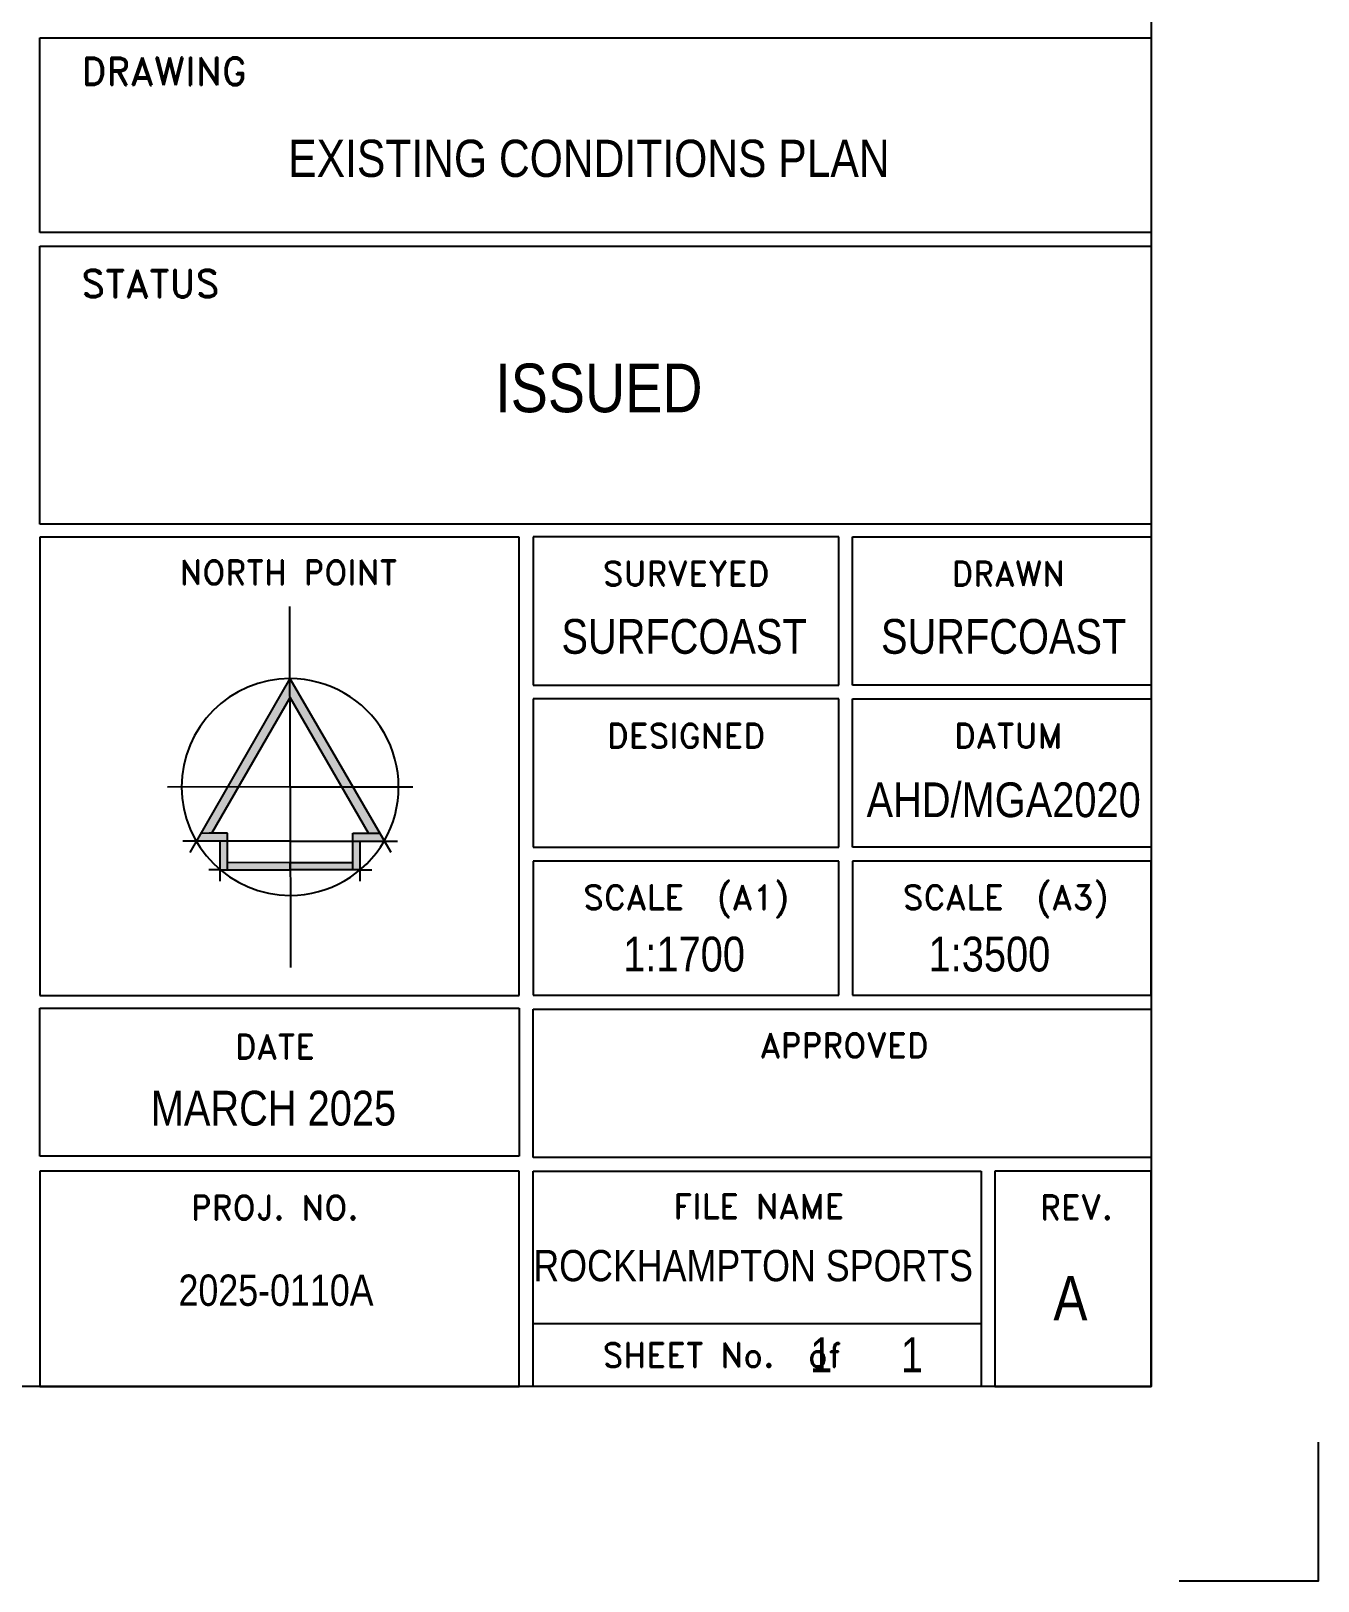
# Model space of a CAD drawing. Header units: metres. Extents: x 246075 to 247503, y 7418632 to 7419642.
# Drawn here: x 247345.4 to 247502.8, y 7418632 to 7418821.7 of the extents above; entities that cross this region are included whole.
import ezdxf
from ezdxf.enums import TextEntityAlignment as Align

# ---------------------------------------------------------------- set-up
doc = ezdxf.new("R2010")
doc.units = ezdxf.units.M
for name, color, linetype in [('-TEXT', 7, 'Continuous'), ('EX-FEATURE', 7, 'Continuous'), ('EX-TITLEBLOCK', 7, 'Continuous'), ('FEAT', 7, 'Continuous'), ('Text', 251, 'Continuous')]:
    doc.layers.add(name, color=color, linetype=linetype)
doc.styles.add('BOLD', font='ARIALN.TTF')
doc.styles.add('TITLE-TXT', font='romand.shx')

# ---------------------------------------------------------------- blocks, each defined once
blk = doc.blocks.new('A1-TITLE-SC')
at = {"layer": 'EX-TITLEBLOCK', "color": 2}
for p, q in [((748, 97.09), (748, 111.09)), ((748, 111.09), (828, 111.09)), ((828, 111.09), (828, 97.09)), ((828, 97.09), (748, 97.09)), ((748, 76.09), (748, 96.09)), ((748, 96.09), (828, 96.09)), ((828, 96.09), (828, 76.09)), ((828, 76.09), (748, 76.09)), ((782.5, 75.15), (748, 75.15)), ((748, 75.15), (748, 42.15)), ((782.5, 42.15), (782.5, 75.15)), ((805.5, 75.17), (783.5, 75.17)), ((783.5, 75.17), (783.5, 64.5)), ((805.5, 64.5), (805.5, 75.17)), ((806.5, 64.5), (806.5, 75.17)), ((806.5, 75.17), (828, 75.17)), ((828, 75.17), (828, 64.5)), ((783.5, 64.5), (805.5, 64.5)), ((828, 64.5), (806.5, 64.5)), ((805.5, 63.5), (783.5, 63.5)), ((783.5, 63.5), (783.5, 52.83)), ((805.5, 52.83), (805.5, 63.5)), ((806.5, 52.83), (806.5, 63.5)), ((806.5, 63.5), (828, 63.5)), ((828, 63.5), (828, 52.83)), ((783.5, 52.83), (805.5, 52.83)), ((828, 52.83), (806.5, 52.83)), ((805.5, 51.83), (783.5, 51.83)), ((783.5, 51.83), (783.5, 42.17)), ((805.5, 42.17), (805.5, 51.83)), ((828, 51.83), (806.5, 51.83)), ((806.5, 51.83), (806.5, 42.17)), ((828, 42.17), (828, 51.83)), ((748, 42.15), (782.5, 42.15)), ((783.5, 42.17), (805.5, 42.17)), ((806.5, 42.17), (828, 42.17)), ((748, 30.58), (748, 41.24)), ((748, 41.24), (782.5, 41.24)), ((782.5, 41.24), (782.5, 30.58)), ((783.5, 30.5), (783.5, 41.17)), ((783.5, 41.17), (828, 41.17)), ((828, 41.17), (828, 30.5)), ((782.5, 30.58), (748, 30.58)), ((828, 30.5), (783.5, 30.5)), ((782.5, 29.5), (748, 29.5)), ((748, 29.5), (748, 14)), ((782.5, 14), (782.5, 29.5)), ((783.5, 14), (783.5, 29.5)), ((783.5, 29.5), (815.75, 29.5)), ((815.75, 29.5), (815.75, 14)), ((828, 29.5), (816.75, 29.5)), ((816.75, 29.5), (816.75, 14)), ((828, 14), (828, 29.5)), ((783.5, 18.53), (815.75, 18.53)), ((748, 14), (782.5, 14)), ((815.75, 14), (783.5, 14)), ((816.75, 14), (828, 14))]:
    blk.add_line(p, q, dxfattribs=at)
at = {"layer": 'EX-TITLEBLOCK'}
for p, q in [((840, 10), (840, 0)), ((840, 0), (830, 0))]:
    blk.add_line(p, q, dxfattribs=at)
at = {"layer": 'EX-TITLEBLOCK', "color": 2, "flags": 128}
blk.add_lwpolyline([(28, 14), (28, 580), (828, 580), (828, 14)], close=True, dxfattribs=at)
at = {"layer": 'EX-TITLEBLOCK', "color": 2}
blk.add_circle((840, 0), 0.0005, dxfattribs=at)
at = {"layer": 'EX-TITLEBLOCK', "color": 2, "style": 'TITLE-TXT'}
for s, height, p in [('DRAWING', 2, (750.99, 107.69)), ('STATUS', 2, (750.99, 92.4)), ('SHEET No.  of   ', 1.75, (788.51, 15.39))]:
    blk.add_text(s, height=height, dxfattribs=at).set_placement(p)
for s, p in [('NORTH POINT', (765.9, 71.73)), ('SURVEYED', (794.52, 71.65)), ('DRAWN', (817.71, 71.65)), ('DESIGNED', (794.52, 59.98)), ('DATUM', (817.71, 59.98)), ('SCALE  (A1)', (794.5, 48.35)), ('SCALE  (A3)', (817.5, 48.35)), ('DATE', (764.93, 37.6)), ('APPROVED', (805.91, 37.68)), ('PROJ. NO.', (764.92, 26.01)), ('FILE NAME', (799.76, 26.1)), ('REV.', (822.62, 26.02))]:
    blk.add_text(s, height=1.75, dxfattribs=at).set_placement(p, align=Align.CENTER)
blk = doc.blocks.new('A$C78A33027')
at = {"layer": 'FEAT', "color": 2}
for p, q in [((2162, 3186), (1494, 6372)), ((1761, 5098), (634, 1661)), ((1761, 5098), (4173, 2403)), ((951, 2080), (1832, 4762)), ((3714, 2658), (1832, 4762)), ((2162, 3186), (4324, 3639)), ((2162, 3186), (0, 2733)), ((2162, 3186), (2829, 0)), ((2362, 2230), (4250, 2626)), ((3437, 2600), (3757, 2667)), ((3572, 1955), (3437, 2600)), ((3757, 2667), (3906, 2699)), ((3741, 1783), (3592, 2493)), ((2362, 2230), (474, 1835)), ((909, 2071), (760, 2039)), ((1229, 2138), (909, 2071)), ((1278, 1267), (1130, 1977)), ((1364, 1493), (1229, 2138)), ((2442, 1851), (3546, 2083)), ((3572, 1955), (2469, 1724)), ((3699, 1982), (3572, 1955)), ((3699, 1982), (3904, 2025)), ((2440, 1851), (1337, 1620)), ((1364, 1493), (2467, 1724)), ((2467, 1724), (2440, 1851)), ((2469, 1724), (2442, 1851)), ((1237, 1466), (1032, 1423)), ((1237, 1466), (1364, 1493))]:
    blk.add_line(p, q, dxfattribs=at)
for start, end in [(101.83, 281.83), (281.83, 101.83)]:
    blk.add_arc((2162, 3186), 1953, start, end, dxfattribs=at)
for points in [[(1761, 5098), (1058, 2955), (1832, 4762), (1252, 2996)], [(1761, 5098), (3265, 3417), (1832, 4762), (3072, 3377)], [(3265, 3417), (3908, 2699), (3072, 3377), (3714, 2658)], [(1058, 2955), (757, 2039), (1252, 2996), (951, 2080)], [(3437, 2600), (3908, 2699), (3466, 2461), (4018, 2577)], [(3466, 2461), (3593, 2488), (3572, 1955), (3699, 1982)], [(1229, 2138), (757, 2039), (1258, 1999), (706, 1883)], [(1258, 1999), (1131, 1972), (1364, 1493), (1237, 1466)], [(2442, 1851), (3545, 2082), (2469, 1724), (3572, 1955)], [(2440, 1851), (1337, 1620), (2467, 1724), (1364, 1493)]]:
    blk.add_solid(points, dxfattribs=at)
blk = doc.blocks.new('A$C75FD03D2')
at = {"layer": 'Text', "rotation": 5.85822095198048}
blk.add_blockref('A$C78A33027', (279, -289), dxfattribs=at)

msp = doc.modelspace()

# ---------------------------------------------------------------- block references
at = {"layer": '-TEXT', "color": 7, "linetype": 'Continuous', "xscale": 0.006800401752093461, "yscale": 0.006790512179750235, "zscale": 0.006800463435232366, "rotation": 342.3779191939175}
msp.add_blockref('A$C75FD03D2', (247357.04, 7418713.42), dxfattribs=at)
at = {"layer": 'EX-FEATURE', "xscale": 1.700115417462983, "yscale": 1.700118539193977, "zscale": 1.700115272608143}
msp.add_blockref('A1-TITLE-SC', (246074.74, 7418631.97), dxfattribs=at)

# ---------------------------------------------------------------- texts
at = {"layer": '-TEXT', "color": 7, "linetype": 'Continuous', "style": 'BOLD'}
for s, height, p in [('EXISTING CONDITIONS PLAN', 4.5521, (247413.62, 7418803.82)), ('ISSUED', 5.95, (247414.84, 7418775.02)), ('SURFCOAST', 4.25, (247425.27, 7418745.46)), ('SURFCOAST', 4.25, (247464.37, 7418745.46)), ('AHD/MGA2020', 4.2503, (247464.37, 7418725.46)), ('1:1700', 4.25, (247425.27, 7418706.58)), ('1:3500', 4.25, (247462.63, 7418706.58)), ('MARCH 2025', 4.25, (247375.02, 7418687.72)), ('ROCKHAMPTON SPORTS', 3.8253, (247433.72, 7418668.66)), ('2025-0110A', 3.825, (247375.34, 7418665.65)), ('A', 5.44, (247472.54, 7418663.88)), ('1', 4.25, (247442.04, 7418657.53)), ('1', 4.25, (247453.15, 7418657.53))]:
    msp.add_text(s, height=height, dxfattribs=at).set_placement(p, align=Align.CENTER)

doc.saveas('drawing.dxf')
